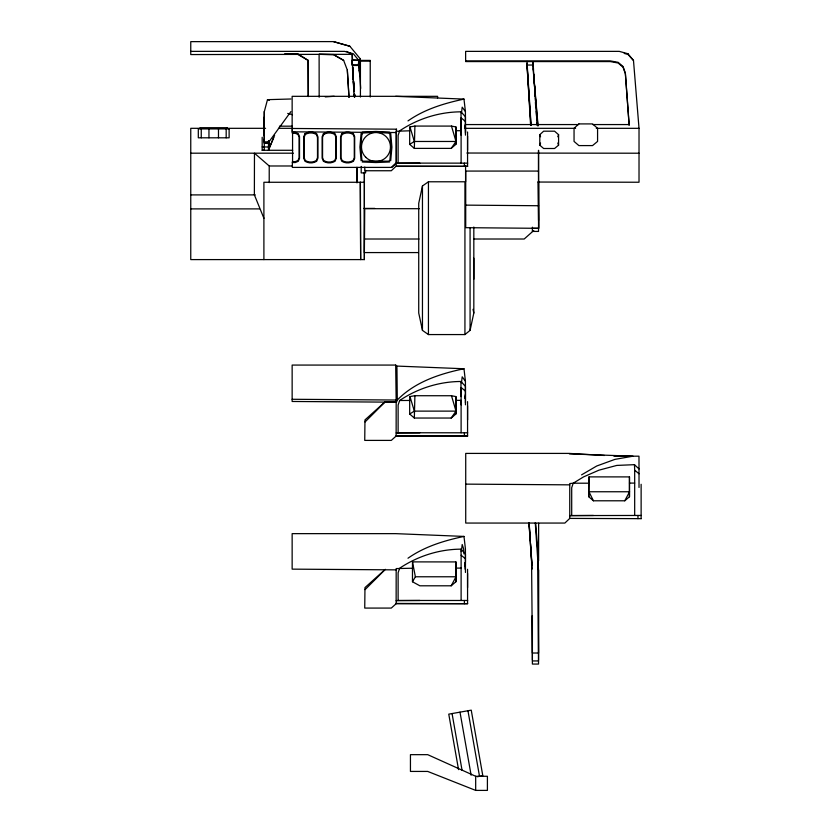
<?xml version="1.0" encoding="UTF-8"?>
<svg xmlns="http://www.w3.org/2000/svg" width="832" height="832" viewBox="0 0 832 832"><rect width="100%" height="100%" fill="white"/><g stroke="black" fill="none" stroke-linecap="round" stroke-linejoin="round"><path stroke-width="1.25" d="M264.285 135.782L264.316 111.571L267.488 99.663L290.867 98.998M264.285 146.921L262.174 146.921L268.871 147.014L268.923 150.249L268.268 150.28L274.612 135.335M264.285 138.934L264.285 143.26L268.871 143.26L268.954 141.846L290.867 111.644M264.285 117.01L264.285 150.249L262.174 150.28L262.174 137.27M268.819 143.187L264.285 142.813M269.214 182.614L269.225 165.984L254.467 153.192L254.374 194.875L263.931 218.327M292.146 399.277L292.146 365.071L395.678 365.071L396.739 366.07L396.958 368.035L397.29 400.036L292.146 399.277L292.146 401.471L396.178 402.189L396.136 436.041L391.29 440.398L364.738 440.398L364.967 419.921L384.478 402.376M292.562 161.481L292.562 132.278M356.959 182.614L356.959 167.263L357.011 182.78M358.842 63.461L358.842 60.341L360.422 59.02L349.846 46.228L333.497 41.6L190.757 41.642L190.757 54.558L352.248 54.33L352.602 60.767M199.784 128.315L190.757 128.315L190.757 259.594L364.374 259.594L364.395 172.806M412.474 568.225L412.474 581.766L419.869 585.801L451.194 585.801L455.905 581.766L455.905 561.922L412.495 561.891L412.474 568.225L396.178 568.578L396.136 603.72L391.29 608.078L364.738 608.078L364.967 587.6L384.478 570.055M409.677 130.801L409.677 144.352L414.336 148.387L451.183 148.387L455.894 144.352L455.894 126.932L451.485 126.09L414.898 126.069L409.958 126.901L409.677 130.801L396.178 131.248L396.178 166.098L391.29 170.747L364.738 170.747L364.801 167.055M396.396 129.189L396.396 162.75L391.508 167.398M419.869 432.796L396.178 432.942L398.122 432.754L398.122 405.028L399.651 400.504C417.674 388.388 439.171 381.576 460.918 381.482L465.452 386.36L465.452 404.81M419.869 163.145L396.178 163.29L398.122 163.103L398.122 135.377L399.651 130.853C417.674 118.737 439.171 111.925 460.918 111.831L465.452 116.709L465.452 135.158M455.894 414.003L455.894 396.573L451.485 395.741L414.898 395.72L409.958 396.552L409.677 400.452L409.677 414.003L414.336 418.038L451.183 418.038L455.894 414.003L455.894 396.573M455.894 144.352L455.894 126.932M455.905 581.766L455.905 561.922M461.105 396.583L460.918 381.482M465.379 128.274L465.379 126.256M604.427 455.468L569.244 453.409L465.722 453.409L465.722 523.058L564.866 523.058L569.754 518.409L641.243 518.658M467.563 587.6L467.563 573.383M467.563 419.921L467.563 405.704M467.563 150.28L467.563 136.063M473.824 279.167L473.824 258.18M532.386 659.828L532.386 615.722M533.468 70.304L533.125 61.61L533.447 68.983M538.533 660.182L538.533 570.315L537.919 561.371M538.637 523.203L538.595 560.737L535.662 523.203M629.47 496.756L629.47 476.902L589.056 476.882L588.775 483.205L588.775 496.756L593.434 500.791L624.77 500.791L629.47 496.756L629.47 476.902M414.336 148.387L414.898 126.069M414.336 418.038L414.898 395.72M361.223 166.421L361.192 172.91L365.581 172.91L365.581 170.342M538.512 171.07L538.637 228.322L465.722 227.677L465.712 171.07L538.512 171.07L538.533 150.28L538.637 228.322L532.386 228.301M418.382 252.574L364.374 252.574L364.718 208.697L419.297 208.697M589.056 476.882L588.775 496.756M395.772 163.519L391.706 167.398L292.365 167.398L292.354 161.71L295.131 161.71L297.981 160.514L299.146 157.706L299.146 137.238L297.981 134.43L295.173 133.266L292.375 133.266L292.365 128.471L396.594 129.189M361.098 133.359L359.902 147.087L361.098 160.784M390.707 160.784L391.903 147.087L390.707 133.39M461.49 113.058L462.197 107.182L465.421 111.571L465.452 133.234M461.49 382.71L462.197 376.834L465.421 381.222M461.344 551.564L462.197 544.513L463.632 548.902L464.017 553.998M464.932 334.568L464.932 181.782L428.438 181.782L422.458 185.973L418.725 203.33L418.725 313.019L422.458 330.377L428.438 334.568L464.932 334.568L470.08 330.377L473.824 313.019L473.824 227.022M464.537 128.492L465.452 124.79M464.537 398.133L465.452 394.441M464.537 565.812L465.452 562.12L465.431 548.912L463.986 536.422L395.678 533.645L292.146 533.645L292.146 569.14L396.178 569.868M359.934 75.878L358.842 60.341L358.311 64.896L352.248 64.896L352.144 54.33M539.781 145.163L539.781 134.701L543.65 131.186L554.57 131.186L558.584 134.701L558.584 145.163L554.57 148.502L543.65 148.502L539.781 145.163L540.561 143.052M557.783 136.77L558.584 134.701M269.412 147.982L273.697 137.634M451.194 585.801L456.009 576.774L415.376 576.774L412.474 581.766M624.77 500.791L629.574 491.754L588.942 491.754L593.434 500.791M451.183 148.387L455.998 141.471L451.485 126.09M451.183 418.038L455.998 411.122L451.485 395.741M365.082 421.938L385.403 401.648L396.999 401.648M365.082 589.618L385.403 569.317M360.422 59.051L358.842 60.476L352.248 60.247L354.099 96.595M533.749 230.537L524.191 239.013L473.554 239.013M397.29 400.036C414.991 381.857 439.816 373.786 463.986 368.753L465.431 381.243L465.452 402.886M409.677 144.352L414.346 141.471L455.998 141.471M409.677 414.003L414.346 411.122L455.998 411.122M407.992 120.9C424.746 109.158 444.267 103.303 463.986 99.102L465.431 111.592M407.992 558.22C424.746 546.478 444.267 540.623 463.986 536.422M581.568 474.864L596.721 466.003L614.952 459.368L633.006 456.186L569.442 453.908M477.246 776.734L482.81 775.746L471.245 710.164L448.76 714.137L458.546 769.621M325.27 96.907L334.173 96.273M641.243 515.455L569.754 515.59L593.434 515.455M465.452 572.478L465.452 554.029L460.918 549.162C439.161 549.245 417.695 556.14 399.651 568.225L398.122 572.749L398.122 600.475L396.178 600.61L419.869 600.475M362.211 132.184L375.898 131.435L389.594 132.184M639.018 487.458L639.018 468.967L634.483 464.672L616.793 465.421L598.946 470.174L583.565 476.882L573.217 483.205L569.754 483.558L569.754 518.409M389.594 161.99L375.898 162.542L362.211 161.99M399.651 400.504L409.677 400.452M467.563 131.986L467.563 166.358L396.136 166.4M467.563 401.638L467.563 436.01L396.136 436.041M467.563 569.306L467.563 603.678L396.136 603.72M279.417 126.183L292.084 126.173M190.757 51.366L344.635 51.366L353.319 53.747L358.842 60.476L360.682 88.431M465.629 60.902L610.293 60.902L618.134 62.327L623.054 66.518L625.373 73.133L629.158 125.237L625.373 73.819L623.054 67.205L618.134 63.014L610.293 61.578L465.629 61.578L465.629 51.366L619.268 51.366L627.952 53.747L633.485 60.476L639.018 128.315L639.018 182.239L538.065 182.042M360.422 61.142L370.23 61.142M359.164 65.458L352.248 65.458L352.248 60.247L358.842 60.403L352.248 60.247M578.469 124.561L465.379 124.561L465.587 132.236M592.769 124.561L629.158 124.561M200.013 127.691L227.427 127.691M226.876 128.315L265.574 128.315M278.47 128.315L292.666 128.315M465.587 128.346L575.598 128.326M596.305 128.326L639.018 128.326M292.365 132.444L295.318 132.444L298.293 133.671L299.52 136.646L299.52 158.298L298.293 161.273L295.277 162.542L292.334 162.542M268.954 141.846L264.285 141.846L264.243 111.582M262.174 150.28L292.718 150.28M190.757 153.192L293.426 153.192M398.122 163.103L467.678 163.145M269.225 165.984L292.448 165.984M396.178 166.098L467.678 166.358M364.374 182.27L263.9 182.27L263.9 259.594M190.757 194.906L255.32 194.886M363.813 208.406L374.795 208.406M190.757 208.894L259.428 208.894M364.489 239.013L419.026 239.013M398.122 432.754L467.678 432.796M396.178 435.75L467.678 436.01M613.922 456.186L638.976 456.186L639.018 468.967M629.47 483.09L634.681 483.09M588.775 483.205L573.217 483.205L571.698 487.729L571.698 515.455M455.905 568.1L461.115 568.1M398.122 600.475L467.678 600.475M396.178 603.429L467.678 603.678M532.386 660.941L538.533 660.941M475.675 776.277L487.406 776.277L487.406 790.4L475.675 790.4L427.71 771.43L410.446 771.43L410.446 754.666L427.71 754.666L475.675 776.277L475.675 790.4M466.877 153.026L639.018 153.213M284.773 53.664L297.658 53.706L308.162 60.393L308.256 96.616L308.11 60.382M396.178 132.538L292.146 131.82L292.146 96.325L437.59 96.325L437.59 97.854M465.722 484.13L569.754 484.848M465.566 205.13L538.616 205.733M455.894 130.686L461.105 130.728L461.115 163.145M455.894 400.327L461.105 400.379L461.115 432.796M319.166 97.23L319.114 54.34L333.59 54.538L343.647 60.382L347.329 70.106L349.003 97.282L347.329 70.106M395.678 96.325L463.986 99.102M396.739 366.07L463.986 368.753M287.706 113.433L292.448 114.702M624.239 53.414L627.952 54.434L633.485 60.476M333.497 41.642L349.846 46.259M267.488 99.663L269.37 100.277M348.847 52.541L352.248 54.33M346.486 51.418L352.113 54.444M343.647 60.382L333.445 54.662L319.114 54.34M297.7 54.34L308.162 60.393M634.483 464.672L634.681 470.174L639.018 473.782M460.918 549.162L461.115 555.194L465.452 558.792M465.452 121.472L461.105 117.822L460.918 111.831M465.452 391.123L461.105 387.473L461.115 404.893M557.783 143.052L558.584 145.163M539.781 134.701L540.561 136.77M409.958 126.901L414.346 141.471M409.958 396.552L414.346 411.122M473.023 309.317L473.824 313.019M412.495 561.891L415.376 576.774M537.836 566.582L538.533 570.315L538.533 664.061L532.386 664.061L532.386 615.607M532.147 569.067L528.944 522.881M467.958 710.746L479.523 776.329M460.002 712.15L471.12 775.206M452.057 713.554L462.062 770.307M395.678 365.071L396.178 402.189M353.371 81.65L353.985 88.026M354.598 94.39L354.848 96.938M533.728 75.442L538.065 125.819M354.068 88.993L352.581 69.867L353.132 79.102M354.546 94.058L354.786 96.595M533.551 74.142L533.125 68.973M533.77 76.7L537.846 125.809M464.682 562.91L465.161 569.286M359.029 66.04L359.778 76.336M359.944 76.461L359.372 69.867L359.694 74.506M534.342 83.086L533.738 74.142L534.05 79.227M534.518 85.644L535.215 95.867M535.392 98.426L536.006 107.37M536.266 111.207L536.609 116.314M537.046 122.699L537.222 125.258M537.16 124.977L533.125 65.031L526.978 65.031L530.91 125.008M531.076 125.258L526.978 61.464M535.267 522.798L537.846 561.07L538.533 653.016L532.386 653.016L531.575 561.101L529.069 522.818M529.152 523.026L530.379 540.925M530.556 543.473L532.033 565.198M352.487 67.33L353.205 78.905M353.361 81.474L354.006 91.759M354.162 94.328L354.318 96.907M534.882 93.33L535.028 95.888M535.413 102.294L535.714 107.422M526.978 63.554L530.618 125.31M352.955 67.215L353.174 71.074M353.746 81.38L354.026 86.528M354.453 94.255L354.598 96.834M268.85 141.097L268.871 147.014L268.819 140.733M538.221 181.657L538.533 220.376M360.246 182.27L360.651 259.594L360.391 182.27M461.105 130.728L461.105 117.822L461.115 135.252M641.129 484.286L641.129 518.658M637.967 515.455L637.967 518.658M634.681 470.174L634.681 515.455M627.952 53.747L627.952 54.434M538.533 181.813L538.533 231.431L532.386 231.431L532.386 227.188M533.125 61.568L533.125 65.198M470.08 228.082L470.08 330.377M465.587 165.578L465.587 181.906M464.391 163.145L464.391 166.358M464.391 432.796L464.391 436.01M464.391 600.475L464.391 603.678M461.115 555.194L461.115 600.475M428.438 181.782L428.438 334.568M422.458 185.973L422.458 330.377M370.23 97.032L370.23 60.393L360.422 60.393L360.422 97.032M364.374 172.141L364.374 259.594M268.466 140.785L268.466 149.084M226.179 128.908L226.179 137.81M218.483 128.908L218.483 137.81M208.957 128.908L208.957 137.81M201.25 128.908L201.25 137.81M229.122 128.908L229.122 137.81L198.307 137.81L198.307 128.908L229.122 128.908M317.491 137.238L317.491 157.706L316.326 160.514A10.525 10.525 0 0 1 305.323 160.514L304.158 157.706L304.158 137.238L305.323 134.43A10.806 10.806 0 0 1 316.326 134.43L317.491 137.238M361.91 134.108L360.776 147.087L361.91 160.035L362.96 161.169L388.835 161.169L389.896 160.035L391.03 147.087L389.896 134.15L388.835 133.006L375.898 132.298L362.96 133.006L361.91 134.108M305.011 133.671L303.774 136.646L303.774 158.298L305.011 161.273A11.138 11.138 0 0 0 316.649 161.273L317.876 158.298L317.876 136.646L316.649 133.671A11.43 11.43 0 0 0 305.011 133.671M323.409 133.671L322.171 136.646L322.171 158.298L323.409 161.273A11.138 11.138 0 0 0 335.046 161.273L336.274 158.298L336.274 136.646L335.046 133.671A11.43 11.43 0 0 0 323.409 133.671M323.721 134.43L322.566 137.238L322.566 157.706L323.721 160.514A10.525 10.525 0 0 0 334.724 160.514L335.889 157.706L335.889 137.238L334.724 134.43A10.806 10.806 0 0 0 323.721 134.43M341.806 133.671L340.569 136.646L340.569 158.298L341.806 161.273A11.138 11.138 0 0 0 353.444 161.273L354.671 158.298L354.671 136.646L353.444 133.671A11.43 11.43 0 0 0 341.806 133.671M342.129 134.43L340.964 137.238L340.964 157.706L342.129 160.514A10.525 10.525 0 0 0 353.122 160.514L354.286 157.706L354.286 137.238L353.122 134.43A10.806 10.806 0 0 0 342.129 134.43M578.885 123.916L574.049 128.315L574.049 141.419L578.885 145.59L592.55 145.59L597.574 141.419L597.574 128.315L592.55 123.916L578.885 123.916M365.726 157.238A14.487 14.487 0 0 0 389.969 150.748A14.487 14.487 0 0 0 372.226 133.006A14.487 14.487 0 0 0 365.726 157.238"/></g></svg>
